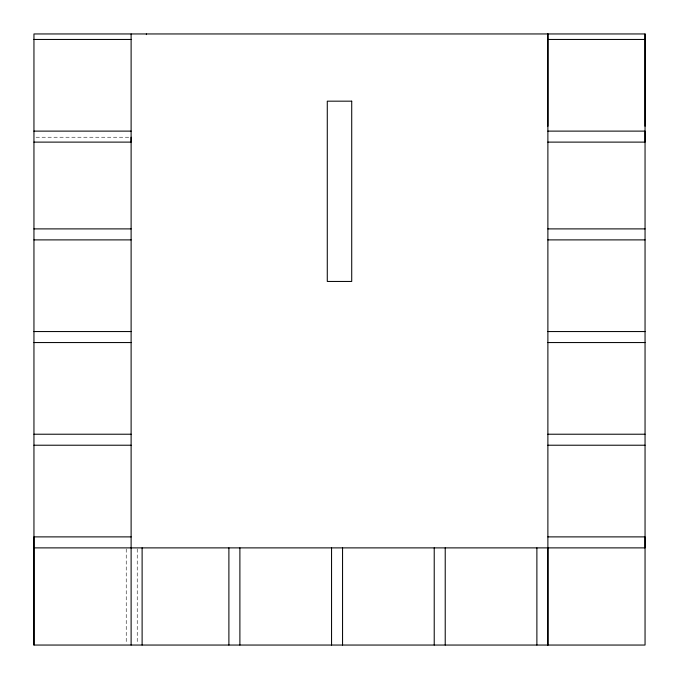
<?xml version="1.0" encoding="UTF-8"?>
<svg xmlns="http://www.w3.org/2000/svg" width="679" height="679" viewBox="0 0 679 679"><rect width="100%" height="100%" fill="white"/><g stroke="black" fill="none" stroke-linecap="round" stroke-linejoin="round"><path stroke-width="0.51" stroke-dasharray="3.4 2.55" d="M36.063 137.226L130.062 137.226M137.226 548.938L137.226 642.937M126.226 548.938L126.226 642.937"/><path stroke-width="1.02" d="M33.95 645.05L33.95 33.95L645.05 33.95L645.05 645.05L33.95 645.05L33.95 536.885L131.115 536.885L131.115 137.226M131.115 536.885L131.115 645.05M131.115 33.95L131.115 142.115L33.95 142.115M547.885 126.226L547.885 33.95L547.885 645.05L547.885 547.885M645.05 126.226L645.05 33.95M33.95 39.45L131.115 39.45M547.885 39.45L645.05 39.45M33.95 131.115L131.115 131.115M547.885 131.115L645.05 131.115L645.05 142.115L547.885 142.115M33.95 228.891L131.115 228.891M547.885 228.891L645.05 228.891M33.95 239.891L131.115 239.891M547.885 239.891L645.05 239.891M33.95 331.556L131.115 331.556M547.885 331.556L645.05 331.556M33.95 342.555L131.115 342.555M547.885 342.555L645.05 342.555M33.95 434.221L131.115 434.221M547.885 434.221L645.05 434.221M33.95 445.22L131.115 445.22M547.885 445.22L645.05 445.22M547.885 536.885L645.05 536.885L645.05 547.885L33.95 547.885M536.885 547.885L536.885 645.05M445.22 547.885L445.22 645.05M434.221 547.885L434.221 645.05M342.555 547.885L342.555 645.05M331.556 547.885L331.556 645.05M239.891 547.885L239.891 645.05M228.891 547.885L228.891 645.05M146.392 33.95L146.392 34.612M142.115 547.885L142.115 645.05M351.722 101.171L327.278 101.171L327.278 281.446L351.722 281.446L351.722 101.171"/></g></svg>
